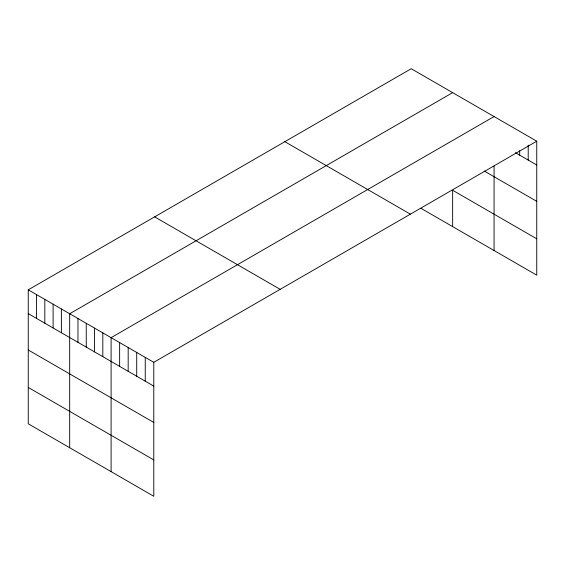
<?xml version="1.0" encoding="UTF-8"?>
<svg xmlns="http://www.w3.org/2000/svg" width="565" height="565" viewBox="0 0 565 565"><rect width="100%" height="100%" fill="white"/><g stroke="black" fill="none" stroke-linecap="round" stroke-linejoin="round"><path stroke-width="0.85" d="M28.25 289.831L153.786 362.306L153.786 496.275L28.25 423.799L28.25 289.831L411.214 68.725L536.75 141.201L536.75 275.169L421.01 208.351M452.643 92.646L69.679 313.745L69.679 447.713M494.071 116.559L111.1 337.665L111.1 471.634M153.786 362.306L536.75 141.201M515.407 152.677L536.75 164.994M484.276 171.061L536.75 201.352M536.75 238.811L452.643 190.257L452.643 226.614M284.838 141.688L410.374 214.163M154.626 216.861L280.162 289.344M28.25 313.624L153.786 386.1M28.25 349.982L153.786 422.458M28.25 387.442L153.786 459.917M528.211 145.085L528.211 160.072M519.68 150.735L519.68 155.142M494.071 165.969L494.071 250.528M145.247 357.377L145.247 381.17M136.716 352.447L136.716 376.241M128.177 347.517L128.177 371.311M119.639 342.595L119.639 366.388M102.816 332.877L102.816 356.677M94.532 328.096L94.532 351.889M86.247 323.314L86.247 347.108M77.963 318.526L77.963 342.326M61.394 308.963L61.394 332.757M53.103 304.182L53.103 327.975M44.819 299.394L44.819 323.187M36.534 294.612L36.534 318.406"/></g></svg>
